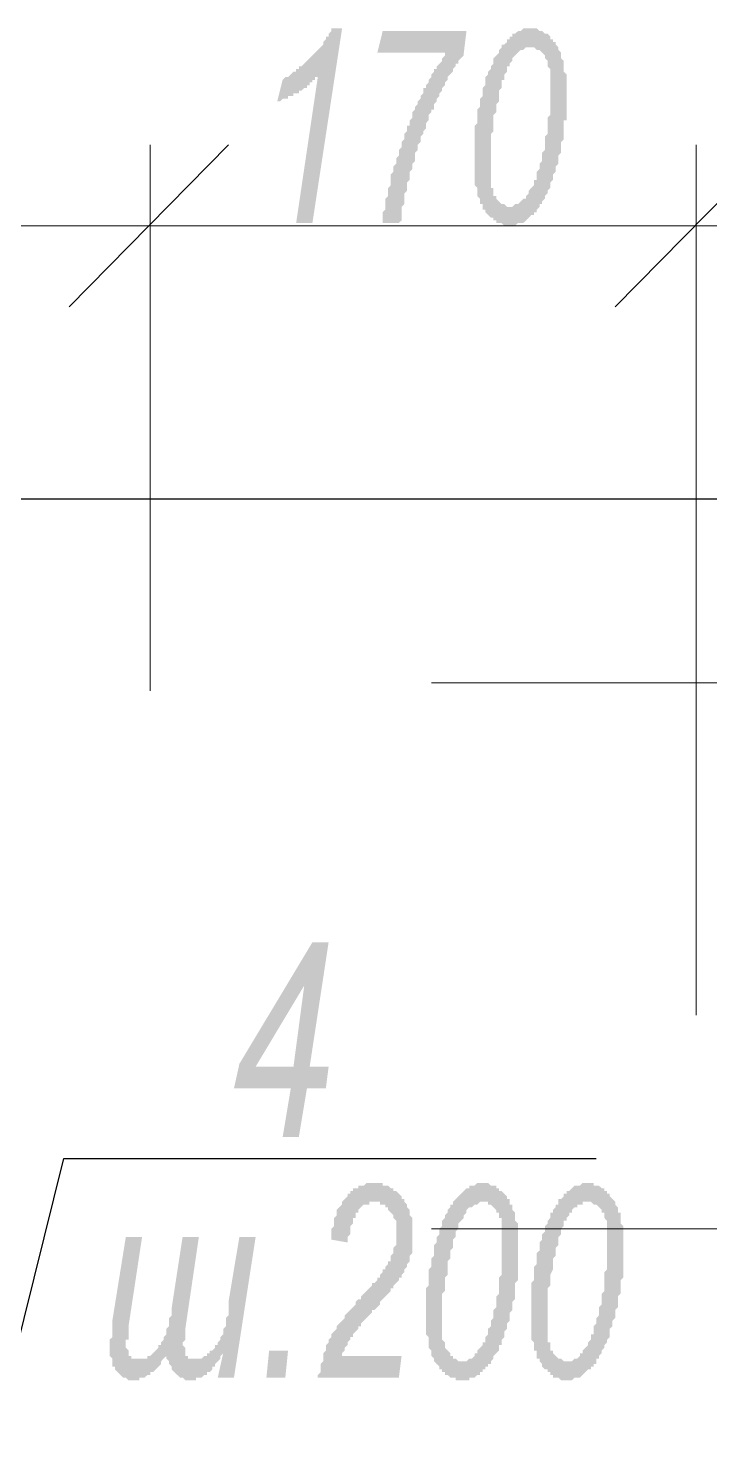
# Model space of a CAD drawing. Header units: millimetres. Extents: x 1372 to 666090, y 1285 to 31551.
# Drawn here: x 609696 to 610747, y 25647 to 27842 of the extents above; entities that cross this region are included whole.
import ezdxf

# ---------------------------------------------------------------- set-up
doc = ezdxf.new("R2010")
doc.units = ezdxf.units.MM
doc.layers.add('PDF _0', color=7, linetype='Continuous')
doc.layers.add('PDF _Аннотация - Текст_Ном._пера__1', color=7, linetype='Continuous')

msp = doc.modelspace()

# ---------------------------------------------------------------- hatches: boundary and pattern name
at = {"layer": 'PDF _0', "transparency": 33554559}
for points in [[(610108.9, 27541.3), (610142.3, 27766.5), (610138.1, 27766.5), (610138.1, 27762.3), (610134, 27762.3), (610134, 27758.2), (610129.8, 27758.2), (610129.8, 27754), (610125.6, 27754), (610125.6, 27749.8), (610121.4, 27749.8), (610121.4, 27749.8), (610117.3, 27745.7), (610113.1, 27745.7), (610113.1, 27741.5), (610108.9, 27741.5), (610104.8, 27741.5), (610104.8, 27737.3), (610100.6, 27737.3), (610096.4, 27737.3), (610096.4, 27733.1), (610092.2, 27733.1), (610088.1, 27733.1), (610083.9, 27729), (610079.7, 27729), (610088.1, 27762.3), (610088.1, 27762.3), (610092.2, 27766.5), (610096.4, 27766.5), (610096.4, 27766.5), (610100.6, 27770.7), (610100.6, 27770.7), (610104.8, 27774.9), (610108.9, 27774.9), (610108.9, 27779), (610113.1, 27779), (610113.1, 27783.2), (610117.3, 27783.2), (610121.4, 27787.4), (610121.4, 27787.4), (610125.6, 27791.5), (610125.6, 27791.5), (610129.8, 27795.7), (610134, 27799.9), (610134, 27799.9), (610138.1, 27804.1), (610142.3, 27808.2), (610142.3, 27808.2), (610146.5, 27812.4), (610146.5, 27812.4), (610150.6, 27816.6), (610150.6, 27820.7), (610150.6, 27820.7), (610150.6, 27820.7), (610154.8, 27824.9), (610154.8, 27829.1), (610159, 27829.1), (610159, 27833.3), (610163.2, 27837.4), (610163.2, 27841.6), (610163.2, 27841.6), (610179.8, 27841.6), (610134, 27541.3)], [(610242.4, 27541.3), (610242.4, 27545.4), (610242.4, 27549.6), (610242.4, 27553.8), (610242.4, 27557.9), (610246.6, 27562.1), (610246.6, 27562.1), (610246.6, 27566.3), (610246.6, 27570.5), (610246.6, 27574.6), (610246.6, 27578.8), (610250.8, 27583), (610250.8, 27587.1), (610250.8, 27591.3), (610250.8, 27595.5), (610254.9, 27599.7), (610254.9, 27603.8), (610254.9, 27608), (610254.9, 27612.2), (610254.9, 27616.3), (610259.1, 27620.5), (610259.1, 27620.5), (610259.1, 27624.7), (610259.1, 27628.9), (610263.3, 27633), (610263.3, 27637.2), (610263.3, 27641.4), (610267.4, 27645.5), (610267.4, 27649.7), (610267.4, 27653.9), (610267.4, 27653.9), (610271.6, 27658.1), (610271.6, 27662.2), (610271.6, 27666.4), (610275.8, 27670.6), (610275.8, 27674.7), (610275.8, 27678.9), (610280, 27683.1), (610280, 27687.3), (610280, 27691.4), (610284.1, 27691.4), (610284.1, 27695.6), (610284.1, 27699.8), (610288.3, 27703.9), (610288.3, 27708.1), (610288.3, 27712.3), (610292.5, 27716.5), (610292.5, 27716.5), (610292.5, 27720.6), (610296.6, 27724.8), (610296.6, 27729), (610296.6, 27729), (610300.8, 27733.1), (610300.8, 27737.3), (610305, 27741.5), (610305, 27745.7), (610305, 27749.8), (610309.2, 27749.8), (610309.2, 27754), (610313.3, 27758.2), (610313.3, 27762.3), (610317.5, 27766.5), (610317.5, 27766.5), (610317.5, 27770.7), (610321.7, 27774.9), (610321.7, 27779), (610325.8, 27779), (610325.8, 27783.2), (610330, 27787.4), (610330, 27787.4), (610334.2, 27791.5), (610334.2, 27795.7), (610334.2, 27795.7), (610338.4, 27799.9), (610338.4, 27804.1), (610234.1, 27804.1), (610242.4, 27837.4), (610371.7, 27837.4), (610367.6, 27804.1), (610367.6, 27799.9), (610363.4, 27795.7), (610363.4, 27795.7), (610359.2, 27791.5), (610359.2, 27787.4), (610355, 27787.4), (610355, 27783.2), (610350.9, 27779), (610350.9, 27779), (610350.9, 27774.9), (610346.7, 27770.7), (610346.7, 27770.7), (610342.5, 27766.5), (610342.5, 27762.3), (610338.4, 27758.2), (610338.4, 27758.2), (610338.4, 27754), (610334.2, 27749.8), (610334.2, 27745.7), (610330, 27741.5), (610330, 27741.5), (610330, 27737.3), (610325.8, 27733.1), (610325.8, 27729), (610321.7, 27724.8), (610321.7, 27720.6), (610321.7, 27716.5), (610317.5, 27716.5), (610317.5, 27712.3), (610313.3, 27708.1), (610313.3, 27703.9), (610313.3, 27699.8), (610309.2, 27695.6), (610309.2, 27691.4), (610309.2, 27687.3), (610305, 27683.1), (610305, 27683.1), (610305, 27678.9), (610300.8, 27674.7), (610300.8, 27670.6), (610300.8, 27666.4), (610296.6, 27662.2), (610296.6, 27658.1), (610296.6, 27653.9), (610292.5, 27649.7), (610292.5, 27645.5), (610292.5, 27641.4), (610292.5, 27637.2), (610288.3, 27633), (610288.3, 27628.9), (610288.3, 27624.7), (610288.3, 27624.7), (610284.1, 27620.5), (610284.1, 27616.3), (610284.1, 27612.2), (610284.1, 27608), (610280, 27603.8), (610280, 27599.7), (610280, 27595.5), (610280, 27591.3), (610275.8, 27587.1), (610275.8, 27583), (610275.8, 27578.8), (610275.8, 27578.8), (610275.8, 27574.6), (610275.8, 27570.5), (610271.6, 27566.3), (610271.6, 27562.1), (610271.6, 27557.9), (610271.6, 27553.8), (610271.6, 27549.6), (610271.6, 27545.4), (610267.4, 27541.3), (610267.4, 27541.3)]]:
    msp.add_hatch(color=256, dxfattribs=at).paths.add_polyline_path(points)
h = msp.add_hatch(color=256, dxfattribs=at)
h.paths.add_polyline_path([(610384.2, 27641.4), (610384.2, 27645.5), (610384.2, 27649.7), (610384.2, 27653.9), (610384.2, 27658.1), (610384.2, 27662.2), (610384.2, 27666.4), (610384.2, 27670.6), (610384.2, 27670.6), (610384.2, 27674.7), (610384.2, 27678.9), (610384.2, 27683.1), (610384.2, 27687.3), (610384.2, 27691.4), (610388.4, 27695.6), (610388.4, 27699.8), (610388.4, 27703.9), (610388.4, 27708.1), (610388.4, 27712.3), (610388.4, 27716.5), (610392.6, 27720.6), (610392.6, 27724.8), (610392.6, 27729), (610392.6, 27733.1), (610396.8, 27737.3), (610396.8, 27741.5), (610396.8, 27745.7), (610396.8, 27749.8), (610400.9, 27754), (610400.9, 27758.2), (610400.9, 27762.3), (610400.9, 27766.5), (610405.1, 27770.7), (610405.1, 27770.7), (610405.1, 27774.9), (610409.3, 27779), (610409.3, 27779), (610409.3, 27783.2), (610413.4, 27787.4), (610413.4, 27791.5), (610413.4, 27795.7), (610417.6, 27799.9), (610417.6, 27799.9), (610421.8, 27804.1), (610421.8, 27808.2), (610421.8, 27808.2), (610426, 27812.4), (610426, 27816.6), (610426, 27816.6), (610430.1, 27816.6), (610434.3, 27820.7), (610434.3, 27824.9), (610438.5, 27824.9), (610438.5, 27829.1), (610442.6, 27829.1), (610442.6, 27833.3), (610446.8, 27833.3), (610446.8, 27833.3), (610451, 27837.4), (610455.2, 27837.4), (610455.2, 27837.4), (610459.3, 27841.6), (610463.5, 27841.6), (610463.5, 27841.6), (610467.7, 27841.6), (610471.8, 27841.6), (610471.8, 27841.6), (610476, 27841.6), (610480.2, 27841.6), (610480.2, 27841.6), (610484.4, 27837.4), (610488.5, 27837.4), (610488.5, 27837.4), (610492.7, 27833.3), (610496.9, 27833.3), (610496.9, 27833.3), (610501, 27829.1), (610501, 27824.9), (610505.2, 27824.9), (610505.2, 27820.7), (610509.4, 27820.7), (610509.4, 27816.6), (610513.6, 27812.4), (610513.6, 27812.4), (610513.6, 27808.2), (610517.7, 27804.1), (610517.7, 27799.9), (610517.7, 27799.9), (610517.7, 27795.7), (610521.9, 27791.5), (610521.9, 27787.4), (610521.9, 27783.2), (610521.9, 27779), (610521.9, 27774.9), (610526.1, 27770.7), (610526.1, 27766.5), (610526.1, 27762.3), (610526.1, 27758.2), (610526.1, 27754), (610526.1, 27749.8), (610526.1, 27745.7), (610526.1, 27741.5), (610526.1, 27737.3), (610526.1, 27733.1), (610526.1, 27729), (610526.1, 27724.8), (610526.1, 27720.6), (610526.1, 27716.5), (610526.1, 27712.3), (610526.1, 27708.1), (610526.1, 27703.9), (610526.1, 27699.8), (610521.9, 27699.8), (610521.9, 27695.6), (610521.9, 27691.4), (610521.9, 27687.3), (610521.9, 27683.1), (610521.9, 27678.9), (610521.9, 27674.7), (610521.9, 27670.6), (610517.7, 27666.4), (610517.7, 27662.2), (610517.7, 27658.1), (610517.7, 27653.9), (610517.7, 27649.7), (610513.6, 27645.5), (610513.6, 27645.5), (610513.6, 27641.4), (610513.6, 27637.2), (610513.6, 27633), (610509.4, 27628.9), (610509.4, 27624.7), (610509.4, 27620.5), (610505.2, 27616.3), (610505.2, 27612.2), (610505.2, 27608), (610501, 27603.8), (610501, 27599.7), (610501, 27595.5), (610496.9, 27591.3), (610496.9, 27591.3), (610496.9, 27587.1), (610492.7, 27583), (610492.7, 27578.8), (610492.7, 27578.8), (610488.5, 27574.6), (610488.5, 27570.5), (610484.4, 27570.5), (610484.4, 27566.3), (610480.2, 27562.1), (610480.2, 27562.1), (610480.2, 27557.9), (610476, 27557.9), (610476, 27553.8), (610471.8, 27553.8), (610467.7, 27549.6), (610467.7, 27549.6), (610463.5, 27545.4), (610463.5, 27545.4), (610459.3, 27541.3), (610455.2, 27541.3), (610455.2, 27541.3), (610451, 27541.3), (610446.8, 27537.1), (610446.8, 27537.1), (610442.6, 27537.1), (610438.5, 27537.1), (610438.5, 27537.1), (610434.3, 27537.1), (610434.3, 27537.1), (610430.1, 27537.1), (610426, 27541.3), (610426, 27541.3), (610421.8, 27541.3), (610417.6, 27541.3), (610417.6, 27545.4), (610413.4, 27545.4), (610413.4, 27549.6), (610409.3, 27549.6), (610405.1, 27553.8), (610405.1, 27553.8), (610400.9, 27557.9), (610400.9, 27562.1), (610396.8, 27562.1), (610396.8, 27566.3), (610396.8, 27570.5), (610392.6, 27570.5), (610392.6, 27574.6), (610392.6, 27578.8), (610388.4, 27583), (610388.4, 27587.1), (610388.4, 27587.1), (610388.4, 27591.3), (610388.4, 27595.5), (610384.2, 27599.7), (610384.2, 27603.8), (610384.2, 27608), (610384.2, 27612.2), (610384.2, 27616.3), (610384.2, 27620.5), (610384.2, 27624.7), (610384.2, 27628.9), (610384.2, 27633), (610384.2, 27641.4), (610384.2, 27641.4)], flags=0)
h.paths.add_polyline_path([(610409.3, 27633), (610409.3, 27624.7), (610409.3, 27620.5), (610409.3, 27616.3), (610409.3, 27612.2), (610409.3, 27608), (610409.3, 27603.8), (610409.3, 27599.7), (610409.3, 27595.5), (610413.4, 27595.5), (610413.4, 27591.3), (610413.4, 27587.1), (610413.4, 27583), (610417.6, 27583), (610417.6, 27578.8), (610421.8, 27574.6), (610421.8, 27574.6), (610426, 27570.5), (610426, 27570.5), (610430.1, 27570.5), (610434.3, 27566.3), (610434.3, 27566.3), (610438.5, 27566.3), (610438.5, 27566.3), (610442.6, 27566.3), (610442.6, 27566.3), (610446.8, 27570.5), (610451, 27570.5), (610451, 27570.5), (610455.2, 27574.6), (610455.2, 27574.6), (610459.3, 27578.8), (610463.5, 27578.8), (610463.5, 27583), (610467.7, 27587.1), (610467.7, 27587.1), (610467.7, 27587.1), (610467.7, 27591.3), (610471.8, 27595.5), (610471.8, 27595.5), (610476, 27599.7), (610476, 27603.8), (610476, 27608), (610480.2, 27608), (610480.2, 27612.2), (610480.2, 27616.3), (610480.2, 27620.5), (610484.4, 27624.7), (610484.4, 27628.9), (610484.4, 27633), (610488.5, 27637.2), (610488.5, 27641.4), (610488.5, 27645.5), (610488.5, 27649.7), (610492.7, 27653.9), (610492.7, 27658.1), (610492.7, 27662.2), (610492.7, 27666.4), (610492.7, 27670.6), (610492.7, 27674.7), (610496.9, 27678.9), (610496.9, 27683.1), (610496.9, 27691.4), (610496.9, 27695.6), (610496.9, 27699.8), (610496.9, 27703.9), (610501, 27708.1), (610501, 27712.3), (610501, 27716.5), (610501, 27720.6), (610501, 27724.8), (610501, 27729), (610501, 27729), (610501, 27733.1), (610501, 27737.3), (610501, 27741.5), (610501, 27745.7), (610501, 27749.8), (610501, 27749.8), (610501, 27758.2), (610501, 27762.3), (610501, 27766.5), (610501, 27770.7), (610501, 27774.9), (610501, 27779), (610496.9, 27783.2), (610496.9, 27787.4), (610496.9, 27787.4), (610496.9, 27791.5), (610492.7, 27795.7), (610492.7, 27795.7), (610492.7, 27799.9), (610488.5, 27804.1), (610488.5, 27804.1), (610484.4, 27808.2), (610480.2, 27808.2), (610480.2, 27808.2), (610476, 27812.4), (610476, 27812.4), (610471.8, 27812.4), (610471.8, 27812.4), (610467.7, 27812.4), (610463.5, 27812.4), (610463.5, 27812.4), (610459.3, 27808.2), (610455.2, 27808.2), (610455.2, 27808.2), (610451, 27804.1), (610451, 27804.1), (610446.8, 27799.9), (610446.8, 27799.9), (610442.6, 27795.7), (610442.6, 27791.5), (610438.5, 27787.4), (610438.5, 27783.2), (610434.3, 27783.2), (610434.3, 27779), (610434.3, 27774.9), (610434.3, 27774.9), (610430.1, 27770.7), (610430.1, 27766.5), (610430.1, 27762.3), (610426, 27762.3), (610426, 27758.2), (610426, 27754), (610426, 27749.8), (610421.8, 27745.7), (610421.8, 27741.5), (610421.8, 27737.3), (610421.8, 27733.1), (610421.8, 27729), (610417.6, 27724.8), (610417.6, 27720.6), (610417.6, 27716.5), (610417.6, 27712.3), (610413.4, 27708.1), (610413.4, 27699.8), (610413.4, 27695.6), (610413.4, 27691.4), (610413.4, 27687.3), (610413.4, 27683.1), (610409.3, 27678.9), (610409.3, 27674.7), (610409.3, 27670.6), (610409.3, 27666.4), (610409.3, 27662.2), (610409.3, 27658.1), (610409.3, 27653.9), (610409.3, 27649.7), (610409.3, 27645.5), (610409.3, 27641.4), (610409.3, 27637.2), (610409.3, 27633), (610409.3, 27633), (610409.3, 27633)], flags=0)
at = {"layer": 'PDF _Аннотация - Текст_Ном._пера__1', "transparency": 33554559}
h = msp.add_hatch(color=256, dxfattribs=at)
h.paths.add_polyline_path([(610088.1, 26131.3), (610100.6, 26206.4), (610013, 26206.4), (610021.3, 26244), (610134, 26431.7), (610159, 26431.7), (610129.8, 26239.8), (610159, 26239.8), (610154.8, 26206.4), (610125.6, 26206.4), (610113.1, 26131.3)], flags=0)
h.paths.add_polyline_path([(610104.8, 26239.8), (610121.4, 26364.9), (610046.4, 26239.8)], flags=0)
for points in [[(610142.3, 25760.1), (610142.3, 25764.2), (610146.5, 25768.4), (610146.5, 25776.8), (610146.5, 25780.9), (610146.5, 25780.9), (610150.6, 25785.1), (610150.6, 25789.3), (610150.6, 25793.4), (610150.6, 25797.6), (610154.8, 25801.8), (610154.8, 25806), (610154.8, 25806), (610154.8, 25810.1), (610159, 25814.3), (610159, 25814.3), (610159, 25818.5), (610163.2, 25822.6), (610163.2, 25826.8), (610167.3, 25831), (610167.3, 25831), (610171.5, 25835.2), (610171.5, 25839.3), (610171.5, 25839.3), (610175.7, 25843.5), (610175.7, 25843.5), (610175.7, 25843.5), (610179.8, 25847.7), (610179.8, 25847.7), (610184, 25851.8), (610184, 25851.8), (610184, 25856), (610188.2, 25860.2), (610188.2, 25860.2), (610192.4, 25864.4), (610196.5, 25868.5), (610196.5, 25868.5), (610200.7, 25872.7), (610200.7, 25876.9), (610204.9, 25881), (610209, 25881), (610209, 25885.2), (610213.2, 25889.4), (610217.4, 25893.6), (610217.4, 25893.6), (610221.6, 25897.7), (610225.7, 25901.9), (610225.7, 25906.1), (610229.9, 25906.1), (610234.1, 25910.2), (610234.1, 25914.4), (610238.2, 25914.4), (610238.2, 25918.6), (610242.4, 25922.8), (610242.4, 25922.8), (610242.4, 25926.9), (610246.6, 25926.9), (610246.6, 25926.9), (610246.6, 25931.1), (610250.8, 25935.3), (610250.8, 25939.4), (610254.9, 25939.4), (610254.9, 25943.6), (610254.9, 25947.8), (610259.1, 25952), (610259.1, 25956.1), (610259.1, 25956.1), (610259.1, 25960.3), (610263.3, 25964.5), (610263.3, 25964.5), (610263.3, 25968.6), (610263.3, 25972.8), (610263.3, 25977), (610263.3, 25981.2), (610263.3, 25985.3), (610263.3, 25989.5), (610263.3, 25993.7), (610263.3, 25997.8), (610263.3, 26002), (610259.1, 26006.2), (610259.1, 26006.2), (610259.1, 26010.4), (610254.9, 26014.5), (610254.9, 26014.5), (610250.8, 26018.7), (610250.8, 26022.9), (610246.6, 26022.9), (610246.6, 26027), (610242.4, 26027), (610238.2, 26027), (610238.2, 26031.2), (610234.1, 26031.2), (610229.9, 26031.2), (610229.9, 26031.2), (610225.7, 26031.2), (610221.6, 26031.2), (610221.6, 26027), (610217.4, 26027), (610217.4, 26027), (610213.2, 26027), (610209, 26022.9), (610209, 26022.9), (610204.9, 26018.7), (610204.9, 26014.5), (610200.7, 26014.5), (610200.7, 26010.4), (610200.7, 26006.2), (610196.5, 26006.2), (610196.5, 26002), (610196.5, 25997.8), (610192.4, 25993.7), (610192.4, 25989.5), (610192.4, 25985.3), (610192.4, 25981.2), (610188.2, 25977), (610188.2, 25972.8), (610188.2, 25968.6), (610163.2, 25972.8), (610163.2, 25981.2), (610163.2, 25985.3), (610163.2, 25989.5), (610167.3, 25993.7), (610167.3, 25997.8), (610167.3, 25997.8), (610167.3, 26002), (610167.3, 26006.2), (610171.5, 26010.4), (610171.5, 26014.5), (610171.5, 26018.7), (610175.7, 26022.9), (610175.7, 26022.9), (610179.8, 26027), (610179.8, 26031.2), (610179.8, 26031.2), (610184, 26035.4), (610184, 26035.4), (610188.2, 26039.6), (610188.2, 26043.7), (610192.4, 26043.7), (610192.4, 26047.9), (610196.5, 26047.9), (610196.5, 26052.1), (610200.7, 26052.1), (610204.9, 26052.1), (610204.9, 26056.2), (610209, 26056.2), (610213.2, 26056.2), (610213.2, 26056.2), (610217.4, 26060.4), (610221.6, 26060.4), (610221.6, 26060.4), (610225.7, 26060.4), (610229.9, 26060.4), (610229.9, 26060.4), (610234.1, 26060.4), (610238.2, 26060.4), (610242.4, 26060.4), (610242.4, 26056.2), (610246.6, 26056.2), (610250.8, 26056.2), (610250.8, 26056.2), (610254.9, 26052.1), (610254.9, 26052.1), (610259.1, 26052.1), (610259.1, 26047.9), (610263.3, 26047.9), (610267.4, 26043.7), (610267.4, 26043.7), (610271.6, 26039.6), (610271.6, 26035.4), (610275.8, 26035.4), (610275.8, 26031.2), (610280, 26027), (610280, 26027), (610280, 26022.9), (610284.1, 26018.7), (610284.1, 26014.5), (610284.1, 26010.4), (610288.3, 26006.2), (610288.3, 26006.2), (610288.3, 26002), (610288.3, 25997.8), (610288.3, 25993.7), (610288.3, 25989.5), (610288.3, 25985.3), (610288.3, 25981.2), (610288.3, 25981.2), (610288.3, 25977), (610288.3, 25972.8), (610288.3, 25968.6), (610288.3, 25964.5), (610288.3, 25960.3), (610288.3, 25956.1), (610288.3, 25952), (610284.1, 25947.8), (610284.1, 25947.8), (610284.1, 25943.6), (610284.1, 25939.4), (610280, 25935.3), (610280, 25931.1), (610275.8, 25926.9), (610275.8, 25922.8), (610275.8, 25922.8), (610275.8, 25922.8), (610271.6, 25918.6), (610271.6, 25918.6), (610271.6, 25918.6), (610271.6, 25914.4), (610267.4, 25914.4), (610267.4, 25910.2), (610267.4, 25910.2), (610263.3, 25906.1), (610263.3, 25906.1), (610259.1, 25901.9), (610259.1, 25897.7), (610254.9, 25897.7), (610254.9, 25893.6), (610250.8, 25889.4), (610246.6, 25885.2), (610246.6, 25885.2), (610242.4, 25881), (610238.2, 25876.9), (610238.2, 25872.7), (610234.1, 25868.5), (610229.9, 25864.4), (610225.7, 25864.4), (610225.7, 25860.2), (610221.6, 25856), (610217.4, 25851.8), (610217.4, 25851.8), (610213.2, 25847.7), (610209, 25843.5), (610209, 25839.3), (610204.9, 25839.3), (610204.9, 25835.2), (610200.7, 25831), (610200.7, 25831), (610196.5, 25826.8), (610196.5, 25826.8), (610196.5, 25822.6), (610192.4, 25822.6), (610192.4, 25818.5), (610188.2, 25814.3), (610188.2, 25810.1), (610184, 25806), (610184, 25806), (610184, 25801.8), (610179.8, 25797.6), (610179.8, 25793.4), (610271.6, 25793.4), (610267.4, 25760.1)], [(609846.1, 25977), (609871.2, 25977), (609850.3, 25839.3), (609850.3, 25835.2), (609850.3, 25831), (609850.3, 25822.6), (609850.3, 25818.5), (609846.1, 25818.5), (609846.1, 25814.3), (609846.1, 25810.1), (609846.1, 25806), (609850.3, 25801.8), (609850.3, 25797.6), (609850.3, 25797.6), (609850.3, 25793.4), (609854.5, 25793.4), (609854.5, 25789.3), (609858.7, 25789.3), (609862.8, 25789.3), (609862.8, 25789.3), (609867, 25789.3), (609871.2, 25789.3), (609875.3, 25789.3), (609875.3, 25789.3), (609879.5, 25789.3), (609879.5, 25793.4), (609883.7, 25793.4), (609887.8, 25797.6), (609887.8, 25797.6), (609892, 25801.8), (609892, 25801.8), (609896.2, 25806), (609896.2, 25810.1), (609900.4, 25810.1), (609900.4, 25814.3), (609904.5, 25818.5), (609904.5, 25822.6), (609904.5, 25822.6), (609908.7, 25826.8), (609908.7, 25831), (609908.7, 25831), (609908.7, 25835.2), (609912.9, 25839.3), (609912.9, 25843.5), (609912.9, 25847.7), (609912.9, 25851.8), (609917, 25856), (609917, 25860.2), (609917, 25864.4), (609917, 25868.5), (609933.7, 25977), (609958.8, 25977), (609937.9, 25835.2), (609937.9, 25831), (609937.9, 25826.8), (609937.9, 25822.6), (609937.9, 25818.5), (609933.7, 25814.3), (609933.7, 25810.1), (609933.7, 25810.1), (609937.9, 25806), (609937.9, 25801.8), (609937.9, 25797.6), (609937.9, 25793.4), (609937.9, 25793.4), (609942.1, 25793.4), (609942.1, 25789.3), (609946.2, 25789.3), (609950.4, 25789.3), (609950.4, 25789.3), (609954.6, 25789.3), (609958.8, 25789.3), (609958.8, 25789.3), (609962.9, 25789.3), (609962.9, 25789.3), (609967.1, 25793.4), (609971.3, 25793.4), (609971.3, 25797.6), (609975.4, 25797.6), (609975.4, 25801.8), (609979.6, 25801.8), (609983.8, 25806), (609983.8, 25810.1), (609988, 25810.1), (609988, 25814.3), (609988, 25814.3), (609992.1, 25818.5), (609992.1, 25822.6), (609992.1, 25822.6), (609996.3, 25826.8), (609996.3, 25831), (609996.3, 25835.2), (610000.5, 25839.3), (610000.5, 25843.5), (610000.5, 25847.7), (610000.5, 25851.8), (610004.6, 25856), (610004.6, 25860.2), (610004.6, 25864.4), (610004.6, 25868.5), (610004.6, 25872.7), (610004.6, 25876.9), (610004.6, 25876.9), (610021.3, 25977), (610046.4, 25977), (610013, 25760.1), (609988, 25760.1), (609996.3, 25797.6), (609992.1, 25793.4), (609992.1, 25789.3), (609988, 25785.1), (609988, 25785.1), (609983.8, 25780.9), (609983.8, 25776.8), (609979.6, 25776.8), (609979.6, 25772.6), (609975.4, 25768.4), (609971.3, 25768.4), (609971.3, 25764.2), (609967.1, 25764.2), (609967.1, 25764.2), (609962.9, 25760.1), (609962.9, 25760.1), (609958.8, 25760.1), (609954.6, 25760.1), (609954.6, 25755.9), (609950.4, 25755.9), (609950.4, 25755.9), (609946.2, 25755.9), (609946.2, 25755.9), (609942.1, 25755.9), (609937.9, 25755.9), (609937.9, 25755.9), (609933.7, 25760.1), (609929.6, 25760.1), (609929.6, 25760.1), (609925.4, 25764.2), (609925.4, 25764.2), (609921.2, 25768.4), (609921.2, 25768.4), (609917, 25772.6), (609917, 25776.8), (609912.9, 25780.9), (609912.9, 25780.9), (609912.9, 25785.1), (609908.7, 25789.3), (609908.7, 25793.4), (609908.7, 25797.6), (609908.7, 25797.6), (609908.7, 25793.4), (609904.5, 25789.3), (609904.5, 25789.3), (609900.4, 25785.1), (609900.4, 25780.9), (609896.2, 25776.8), (609896.2, 25776.8), (609892, 25772.6), (609892, 25772.6), (609887.8, 25768.4), (609887.8, 25768.4), (609883.7, 25768.4), (609883.7, 25764.2), (609879.5, 25764.2), (609875.3, 25760.1), (609875.3, 25760.1), (609871.2, 25760.1), (609867, 25760.1), (609867, 25755.9), (609862.8, 25755.9), (609858.7, 25755.9), (609858.7, 25755.9), (609854.5, 25755.9), (609850.3, 25755.9), (609850.3, 25755.9), (609846.1, 25760.1), (609842, 25760.1), (609842, 25760.1), (609837.8, 25764.2), (609837.8, 25764.2), (609833.6, 25768.4), (609833.6, 25768.4), (609829.5, 25772.6), (609829.5, 25776.8), (609825.3, 25776.8), (609825.3, 25780.9), (609825.3, 25785.1), (609825.3, 25789.3), (609821.1, 25793.4), (609821.1, 25797.6), (609821.1, 25801.8), (609821.1, 25801.8), (609821.1, 25806), (609821.1, 25806), (609821.1, 25810.1), (609821.1, 25814.3), (609821.1, 25818.5), (609825.3, 25822.6), (609825.3, 25826.8), (609825.3, 25831), (609825.3, 25835.2), (609825.3, 25839.3), (609825.3, 25847.7), (609825.3, 25847.7)]]:
    msp.add_hatch(color=256, dxfattribs=at).paths.add_polyline_path(points)
h = msp.add_hatch(color=256, dxfattribs=at)
h.paths.add_polyline_path([(610309.2, 25860.2), (610309.2, 25864.4), (610309.2, 25868.5), (610309.2, 25872.7), (610309.2, 25876.9), (610309.2, 25881), (610309.2, 25881), (610309.2, 25885.2), (610309.2, 25889.4), (610309.2, 25893.6), (610309.2, 25897.7), (610313.3, 25901.9), (610313.3, 25906.1), (610313.3, 25910.2), (610313.3, 25914.4), (610313.3, 25918.6), (610313.3, 25922.8), (610313.3, 25926.9), (610317.5, 25931.1), (610317.5, 25935.3), (610317.5, 25939.4), (610317.5, 25943.6), (610321.7, 25947.8), (610321.7, 25952), (610321.7, 25956.1), (610321.7, 25960.3), (610321.7, 25964.5), (610325.8, 25968.6), (610325.8, 25972.8), (610325.8, 25977), (610330, 25981.2), (610330, 25985.3), (610330, 25989.5), (610330, 25989.5), (610334.2, 25993.7), (610334.2, 25997.8), (610334.2, 25997.8), (610334.2, 26002), (610338.4, 26006.2), (610338.4, 26010.4), (610342.5, 26014.5), (610342.5, 26014.5), (610342.5, 26018.7), (610346.7, 26022.9), (610346.7, 26027), (610350.9, 26027), (610350.9, 26031.2), (610355, 26035.4), (610355, 26035.4), (610355, 26035.4), (610359.2, 26039.6), (610363.4, 26043.7), (610363.4, 26043.7), (610367.6, 26047.9), (610367.6, 26047.9), (610371.7, 26052.1), (610371.7, 26052.1), (610375.9, 26052.1), (610375.9, 26056.2), (610380.1, 26056.2), (610384.2, 26056.2), (610384.2, 26056.2), (610388.4, 26060.4), (610392.6, 26060.4), (610392.6, 26060.4), (610396.8, 26060.4), (610400.9, 26060.4), (610400.9, 26060.4), (610405.1, 26060.4), (610409.3, 26056.2), (610409.3, 26056.2), (610413.4, 26056.2), (610417.6, 26056.2), (610417.6, 26052.1), (610421.8, 26052.1), (610421.8, 26047.9), (610426, 26047.9), (610430.1, 26043.7), (610430.1, 26043.7), (610434.3, 26039.6), (610434.3, 26035.4), (610438.5, 26035.4), (610438.5, 26031.2), (610438.5, 26027), (610442.6, 26027), (610442.6, 26022.9), (610442.6, 26018.7), (610446.8, 26014.5), (610446.8, 26014.5), (610446.8, 26010.4), (610446.8, 26006.2), (610446.8, 26002), (610451, 25997.8), (610451, 25993.7), (610451, 25989.5), (610451, 25985.3), (610451, 25981.2), (610451, 25977), (610451, 25972.8), (610451, 25968.6), (610451, 25964.5), (610451, 25960.3), (610451, 25956.1), (610451, 25952), (610451, 25947.8), (610451, 25943.6), (610451, 25939.4), (610451, 25935.3), (610451, 25931.1), (610451, 25926.9), (610451, 25922.8), (610451, 25918.6), (610451, 25914.4), (610451, 25910.2), (610451, 25910.2), (610446.8, 25906.1), (610446.8, 25901.9), (610446.8, 25897.7), (610446.8, 25893.6), (610446.8, 25889.4), (610446.8, 25885.2), (610446.8, 25881), (610442.6, 25876.9), (610442.6, 25872.7), (610442.6, 25868.5), (610442.6, 25864.4), (610442.6, 25864.4), (610438.5, 25860.2), (610438.5, 25856), (610438.5, 25851.8), (610438.5, 25847.7), (610434.3, 25843.5), (610434.3, 25839.3), (610434.3, 25835.2), (610430.1, 25831), (610430.1, 25826.8), (610430.1, 25822.6), (610426, 25818.5), (610426, 25814.3), (610426, 25810.1), (610421.8, 25810.1), (610421.8, 25806), (610421.8, 25801.8), (610417.6, 25797.6), (610417.6, 25797.6), (610413.4, 25793.4), (610413.4, 25789.3), (610413.4, 25789.3), (610409.3, 25785.1), (610409.3, 25780.9), (610405.1, 25780.9), (610405.1, 25776.8), (610400.9, 25776.8), (610400.9, 25772.6), (610396.8, 25772.6), (610396.8, 25768.4), (610392.6, 25768.4), (610392.6, 25764.2), (610388.4, 25764.2), (610384.2, 25760.1), (610384.2, 25760.1), (610380.1, 25760.1), (610375.9, 25760.1), (610375.9, 25755.9), (610371.7, 25755.9), (610367.6, 25755.9), (610367.6, 25755.9), (610363.4, 25755.9), (610363.4, 25755.9), (610359.2, 25755.9), (610355, 25755.9), (610355, 25760.1), (610350.9, 25760.1), (610346.7, 25760.1), (610346.7, 25760.1), (610342.5, 25764.2), (610338.4, 25764.2), (610338.4, 25768.4), (610334.2, 25768.4), (610334.2, 25772.6), (610330, 25772.6), (610330, 25776.8), (610325.8, 25780.9), (610325.8, 25780.9), (610321.7, 25785.1), (610321.7, 25789.3), (610321.7, 25789.3), (610317.5, 25793.4), (610317.5, 25797.6), (610317.5, 25801.8), (610317.5, 25801.8), (610313.3, 25806), (610313.3, 25810.1), (610313.3, 25814.3), (610313.3, 25818.5), (610313.3, 25822.6), (610309.2, 25826.8), (610309.2, 25831), (610309.2, 25835.2), (610309.2, 25839.3), (610309.2, 25843.5), (610309.2, 25847.7), (610309.2, 25851.8), (610309.2, 25860.2), (610309.2, 25860.2)], flags=0)
h.paths.add_polyline_path([(610334.2, 25847.7), (610334.2, 25843.5), (610334.2, 25839.3), (610334.2, 25835.2), (610334.2, 25831), (610334.2, 25826.8), (610334.2, 25822.6), (610334.2, 25818.5), (610338.4, 25814.3), (610338.4, 25814.3), (610338.4, 25810.1), (610338.4, 25806), (610342.5, 25801.8), (610342.5, 25801.8), (610346.7, 25797.6), (610346.7, 25793.4), (610350.9, 25793.4), (610350.9, 25789.3), (610355, 25789.3), (610355, 25789.3), (610359.2, 25785.1), (610363.4, 25785.1), (610363.4, 25785.1), (610367.6, 25785.1), (610367.6, 25785.1), (610371.7, 25785.1), (610371.7, 25785.1), (610375.9, 25789.3), (610380.1, 25789.3), (610380.1, 25789.3), (610384.2, 25793.4), (610384.2, 25797.6), (610388.4, 25797.6), (610388.4, 25801.8), (610392.6, 25806), (610392.6, 25806), (610392.6, 25806), (610396.8, 25810.1), (610396.8, 25814.3), (610400.9, 25814.3), (610400.9, 25818.5), (610400.9, 25822.6), (610405.1, 25826.8), (610405.1, 25826.8), (610405.1, 25831), (610405.1, 25835.2), (610409.3, 25839.3), (610409.3, 25843.5), (610409.3, 25847.7), (610413.4, 25851.8), (610413.4, 25856), (610413.4, 25860.2), (610413.4, 25864.4), (610417.6, 25868.5), (610417.6, 25872.7), (610417.6, 25876.9), (610417.6, 25881), (610417.6, 25885.2), (610421.8, 25889.4), (610421.8, 25893.6), (610421.8, 25897.7), (610421.8, 25901.9), (610421.8, 25910.2), (610421.8, 25914.4), (610426, 25918.6), (610426, 25922.8), (610426, 25926.9), (610426, 25931.1), (610426, 25935.3), (610426, 25939.4), (610426, 25943.6), (610426, 25947.8), (610426, 25947.8), (610426, 25952), (610426, 25956.1), (610426, 25960.3), (610426, 25964.5), (610426, 25968.6), (610426, 25968.6), (610426, 25977), (610426, 25981.2), (610426, 25985.3), (610426, 25989.5), (610426, 25993.7), (610426, 25997.8), (610426, 26002), (610426, 26006.2), (610421.8, 26006.2), (610421.8, 26010.4), (610421.8, 26014.5), (610417.6, 26014.5), (610417.6, 26018.7), (610413.4, 26022.9), (610413.4, 26022.9), (610409.3, 26027), (610409.3, 26027), (610405.1, 26027), (610405.1, 26031.2), (610400.9, 26031.2), (610396.8, 26031.2), (610396.8, 26031.2), (610392.6, 26031.2), (610392.6, 26031.2), (610388.4, 26027), (610384.2, 26027), (610384.2, 26027), (610380.1, 26022.9), (610375.9, 26022.9), (610375.9, 26022.9), (610371.7, 26018.7), (610371.7, 26014.5), (610371.7, 26014.5), (610367.6, 26010.4), (610367.6, 26006.2), (610363.4, 26002), (610363.4, 26002), (610359.2, 25997.8), (610359.2, 25993.7), (610359.2, 25993.7), (610359.2, 25989.5), (610355, 25985.3), (610355, 25981.2), (610355, 25981.2), (610355, 25977), (610350.9, 25972.8), (610350.9, 25968.6), (610350.9, 25964.5), (610350.9, 25960.3), (610346.7, 25956.1), (610346.7, 25952), (610346.7, 25947.8), (610346.7, 25943.6), (610342.5, 25939.4), (610342.5, 25935.3), (610342.5, 25931.1), (610342.5, 25926.9), (610342.5, 25918.6), (610338.4, 25914.4), (610338.4, 25910.2), (610338.4, 25906.1), (610338.4, 25901.9), (610338.4, 25897.7), (610338.4, 25893.6), (610334.2, 25889.4), (610334.2, 25885.2), (610334.2, 25881), (610334.2, 25876.9), (610334.2, 25872.7), (610334.2, 25868.5), (610334.2, 25864.4), (610334.2, 25860.2), (610334.2, 25856), (610334.2, 25851.8), (610334.2, 25851.8), (610334.2, 25847.7)], flags=0)
h = msp.add_hatch(color=256, dxfattribs=at)
h.paths.add_polyline_path([(610471.8, 25860.2), (610471.8, 25864.4), (610471.8, 25868.5), (610471.8, 25872.7), (610471.8, 25876.9), (610471.8, 25881), (610471.8, 25881), (610471.8, 25885.2), (610471.8, 25889.4), (610471.8, 25893.6), (610471.8, 25897.7), (610471.8, 25901.9), (610471.8, 25906.1), (610476, 25910.2), (610476, 25914.4), (610476, 25918.6), (610476, 25922.8), (610476, 25926.9), (610476, 25931.1), (610480.2, 25935.3), (610480.2, 25939.4), (610480.2, 25943.6), (610480.2, 25947.8), (610480.2, 25952), (610484.4, 25956.1), (610484.4, 25960.3), (610484.4, 25964.5), (610484.4, 25968.6), (610488.5, 25972.8), (610488.5, 25977), (610488.5, 25981.2), (610492.7, 25985.3), (610492.7, 25989.5), (610492.7, 25989.5), (610492.7, 25993.7), (610496.9, 25997.8), (610496.9, 25997.8), (610496.9, 26002), (610501, 26006.2), (610501, 26010.4), (610501, 26014.5), (610505.2, 26014.5), (610505.2, 26018.7), (610509.4, 26022.9), (610509.4, 26027), (610513.6, 26027), (610513.6, 26031.2), (610513.6, 26035.4), (610517.7, 26035.4), (610517.7, 26035.4), (610521.9, 26039.6), (610521.9, 26043.7), (610526.1, 26043.7), (610526.1, 26047.9), (610530.2, 26047.9), (610534.4, 26052.1), (610534.4, 26052.1), (610534.4, 26052.1), (610538.6, 26056.2), (610542.8, 26056.2), (610542.8, 26056.2), (610546.9, 26056.2), (610551.1, 26060.4), (610551.1, 26060.4), (610555.3, 26060.4), (610559.4, 26060.4), (610559.4, 26060.4), (610563.6, 26060.4), (610567.8, 26060.4), (610567.8, 26056.2), (610572, 26056.2), (610576.1, 26056.2), (610576.1, 26056.2), (610580.3, 26052.1), (610584.5, 26052.1), (610584.5, 26047.9), (610588.6, 26047.9), (610588.6, 26043.7), (610592.8, 26043.7), (610592.8, 26039.6), (610597, 26035.4), (610597, 26035.4), (610601.2, 26031.2), (610601.2, 26027), (610601.2, 26027), (610605.3, 26022.9), (610605.3, 26018.7), (610605.3, 26014.5), (610609.5, 26014.5), (610609.5, 26010.4), (610609.5, 26006.2), (610609.5, 26002), (610609.5, 25997.8), (610613.7, 25993.7), (610613.7, 25989.5), (610613.7, 25985.3), (610613.7, 25981.2), (610613.7, 25977), (610613.7, 25972.8), (610613.7, 25968.6), (610613.7, 25964.5), (610613.7, 25960.3), (610613.7, 25956.1), (610613.7, 25952), (610613.7, 25947.8), (610613.7, 25943.6), (610613.7, 25939.4), (610613.7, 25935.3), (610613.7, 25931.1), (610613.7, 25926.9), (610613.7, 25922.8), (610613.7, 25918.6), (610613.7, 25914.4), (610609.5, 25910.2), (610609.5, 25910.2), (610609.5, 25906.1), (610609.5, 25901.9), (610609.5, 25897.7), (610609.5, 25893.6), (610609.5, 25889.4), (610605.3, 25885.2), (610605.3, 25881), (610605.3, 25876.9), (610605.3, 25872.7), (610605.3, 25868.5), (610601.2, 25864.4), (610601.2, 25864.4), (610601.2, 25860.2), (610601.2, 25856), (610601.2, 25851.8), (610597, 25847.7), (610597, 25843.5), (610597, 25839.3), (610592.8, 25835.2), (610592.8, 25831), (610592.8, 25826.8), (610592.8, 25822.6), (610588.6, 25818.5), (610588.6, 25814.3), (610584.5, 25810.1), (610584.5, 25810.1), (610584.5, 25806), (610580.3, 25801.8), (610580.3, 25797.6), (610580.3, 25797.6), (610576.1, 25793.4), (610576.1, 25789.3), (610572, 25789.3), (610572, 25785.1), (610572, 25780.9), (610567.8, 25780.9), (610567.8, 25776.8), (610563.6, 25776.8), (610563.6, 25772.6), (610559.4, 25772.6), (610555.3, 25768.4), (610555.3, 25768.4), (610551.1, 25764.2), (610551.1, 25764.2), (610546.9, 25760.1), (610542.8, 25760.1), (610542.8, 25760.1), (610538.6, 25760.1), (610534.4, 25755.9), (610534.4, 25755.9), (610530.2, 25755.9), (610526.1, 25755.9), (610526.1, 25755.9), (610521.9, 25755.9), (610521.9, 25755.9), (610517.7, 25755.9), (610513.6, 25760.1), (610513.6, 25760.1), (610509.4, 25760.1), (610505.2, 25760.1), (610505.2, 25764.2), (610501, 25764.2), (610501, 25768.4), (610496.9, 25768.4), (610496.9, 25772.6), (610492.7, 25772.6), (610488.5, 25776.8), (610488.5, 25780.9), (610488.5, 25780.9), (610484.4, 25785.1), (610484.4, 25789.3), (610480.2, 25789.3), (610480.2, 25793.4), (610480.2, 25797.6), (610480.2, 25801.8), (610476, 25801.8), (610476, 25806), (610476, 25810.1), (610476, 25814.3), (610471.8, 25818.5), (610471.8, 25822.6), (610471.8, 25826.8), (610471.8, 25831), (610471.8, 25835.2), (610471.8, 25839.3), (610471.8, 25843.5), (610471.8, 25847.7), (610471.8, 25851.8), (610471.8, 25860.2), (610471.8, 25860.2)], flags=0)
h.paths.add_polyline_path([(610496.9, 25847.7), (610496.9, 25843.5), (610496.9, 25839.3), (610496.9, 25835.2), (610496.9, 25831), (610496.9, 25826.8), (610496.9, 25822.6), (610496.9, 25818.5), (610496.9, 25814.3), (610501, 25814.3), (610501, 25810.1), (610501, 25806), (610501, 25801.8), (610505.2, 25801.8), (610505.2, 25797.6), (610509.4, 25793.4), (610509.4, 25793.4), (610513.6, 25789.3), (610513.6, 25789.3), (610517.7, 25789.3), (610521.9, 25785.1), (610521.9, 25785.1), (610526.1, 25785.1), (610526.1, 25785.1), (610530.2, 25785.1), (610534.4, 25785.1), (610534.4, 25785.1), (610538.6, 25789.3), (610538.6, 25789.3), (610542.8, 25789.3), (610546.9, 25793.4), (610546.9, 25797.6), (610551.1, 25797.6), (610551.1, 25801.8), (610555.3, 25806), (610555.3, 25806), (610555.3, 25806), (610559.4, 25810.1), (610559.4, 25814.3), (610559.4, 25814.3), (610563.6, 25818.5), (610563.6, 25822.6), (610563.6, 25826.8), (610567.8, 25826.8), (610567.8, 25831), (610567.8, 25835.2), (610567.8, 25839.3), (610572, 25843.5), (610572, 25847.7), (610572, 25851.8), (610576.1, 25856), (610576.1, 25860.2), (610576.1, 25864.4), (610576.1, 25868.5), (610580.3, 25872.7), (610580.3, 25876.9), (610580.3, 25881), (610580.3, 25885.2), (610580.3, 25889.4), (610584.5, 25893.6), (610584.5, 25897.7), (610584.5, 25901.9), (610584.5, 25910.2), (610584.5, 25914.4), (610584.5, 25918.6), (610584.5, 25922.8), (610588.6, 25926.9), (610588.6, 25931.1), (610588.6, 25935.3), (610588.6, 25939.4), (610588.6, 25943.6), (610588.6, 25947.8), (610588.6, 25947.8), (610588.6, 25952), (610588.6, 25956.1), (610588.6, 25960.3), (610588.6, 25964.5), (610588.6, 25968.6), (610588.6, 25968.6), (610588.6, 25977), (610588.6, 25981.2), (610588.6, 25985.3), (610588.6, 25989.5), (610588.6, 25993.7), (610588.6, 25997.8), (610588.6, 26002), (610584.5, 26006.2), (610584.5, 26006.2), (610584.5, 26010.4), (610584.5, 26014.5), (610580.3, 26014.5), (610580.3, 26018.7), (610576.1, 26022.9), (610576.1, 26022.9), (610572, 26027), (610572, 26027), (610567.8, 26027), (610563.6, 26031.2), (610563.6, 26031.2), (610559.4, 26031.2), (610559.4, 26031.2), (610555.3, 26031.2), (610551.1, 26031.2), (610551.1, 26027), (610546.9, 26027), (610542.8, 26027), (610542.8, 26022.9), (610538.6, 26022.9), (610538.6, 26022.9), (610534.4, 26018.7), (610534.4, 26014.5), (610530.2, 26014.5), (610530.2, 26010.4), (610526.1, 26006.2), (610526.1, 26002), (610521.9, 26002), (610521.9, 25997.8), (610521.9, 25993.7), (610521.9, 25993.7), (610517.7, 25989.5), (610517.7, 25985.3), (610517.7, 25981.2), (610517.7, 25981.2), (610513.6, 25977), (610513.6, 25972.8), (610513.6, 25968.6), (610513.6, 25964.5), (610509.4, 25960.3), (610509.4, 25956.1), (610509.4, 25952), (610509.4, 25947.8), (610505.2, 25943.6), (610505.2, 25939.4), (610505.2, 25935.3), (610505.2, 25931.1), (610505.2, 25926.9), (610501, 25918.6), (610501, 25914.4), (610501, 25910.2), (610501, 25906.1), (610501, 25901.9), (610496.9, 25897.7), (610496.9, 25893.6), (610496.9, 25889.4), (610496.9, 25885.2), (610496.9, 25881), (610496.9, 25876.9), (610496.9, 25872.7), (610496.9, 25868.5), (610496.9, 25864.4), (610496.9, 25860.2), (610496.9, 25856), (610496.9, 25851.8), (610496.9, 25851.8), (610496.9, 25847.7)], flags=0)

# ---------------------------------------------------------------- linework, layer by layer
at = {"layer": 'PDF _0', "lineweight": 9}
for points in [[(610004.6, 27662.2), (609758.5, 27411.9)], [(610847.3, 27662.2), (610601.2, 27411.9)]]:
    msp.add_lwpolyline(points, close=True, dxfattribs=at)
for points in [[(609883.7, 26819.6), (609883.7, 27662.2), (609883.7, 26932.2)], [(610726.3, 26319), (610726.3, 27662.2), (610726.3, 26932.2)], [(606813.5, 27537.1), (608198.4, 27537.1), (609041.1, 27537.1), (609883.7, 27537.1), (610726.3, 27537.1), (611714.9, 27537.1)], [(610317.5, 26832.1), (612323.9, 26832.1)], [(611256.1, 25989.5), (612323.9, 25989.5), (610317.5, 25989.5)]]:
    msp.add_lwpolyline(points, dxfattribs=at)
at = {"layer": 'PDF _0', "lineweight": 25}
for points in [[(604344.1, 21897.4), (604344.1, 24329.3), (603993.7, 24500.3), (604677.8, 24500.3), (604344.1, 24796.5), (604344.1, 26323.2), (604344.1, 27115.8), (607301.6, 27115.8), (607493.5, 27432.8), (607493.5, 26994.8), (607802.2, 27115.8), (615698.6, 27115.8), (615698.6, 24733.9), (615314.8, 24608.8), (615998.9, 24521.2), (615698.6, 24366.8), (615698.6, 21934.9)], [(609474.9, 24988.4), (609750.2, 26098), (610572, 26098)]]:
    msp.add_lwpolyline(points, dxfattribs=at)
at = {"layer": 'PDF _Аннотация - Текст_Ном._пера__1', "lineweight": 25, "transparency": 33554559}
msp.add_solid([(610063, 25760.1), (610067.2, 25801.8), (610092.2, 25760.1), (610096.4, 25801.8)], dxfattribs=at)

doc.saveas('drawing.dxf')
